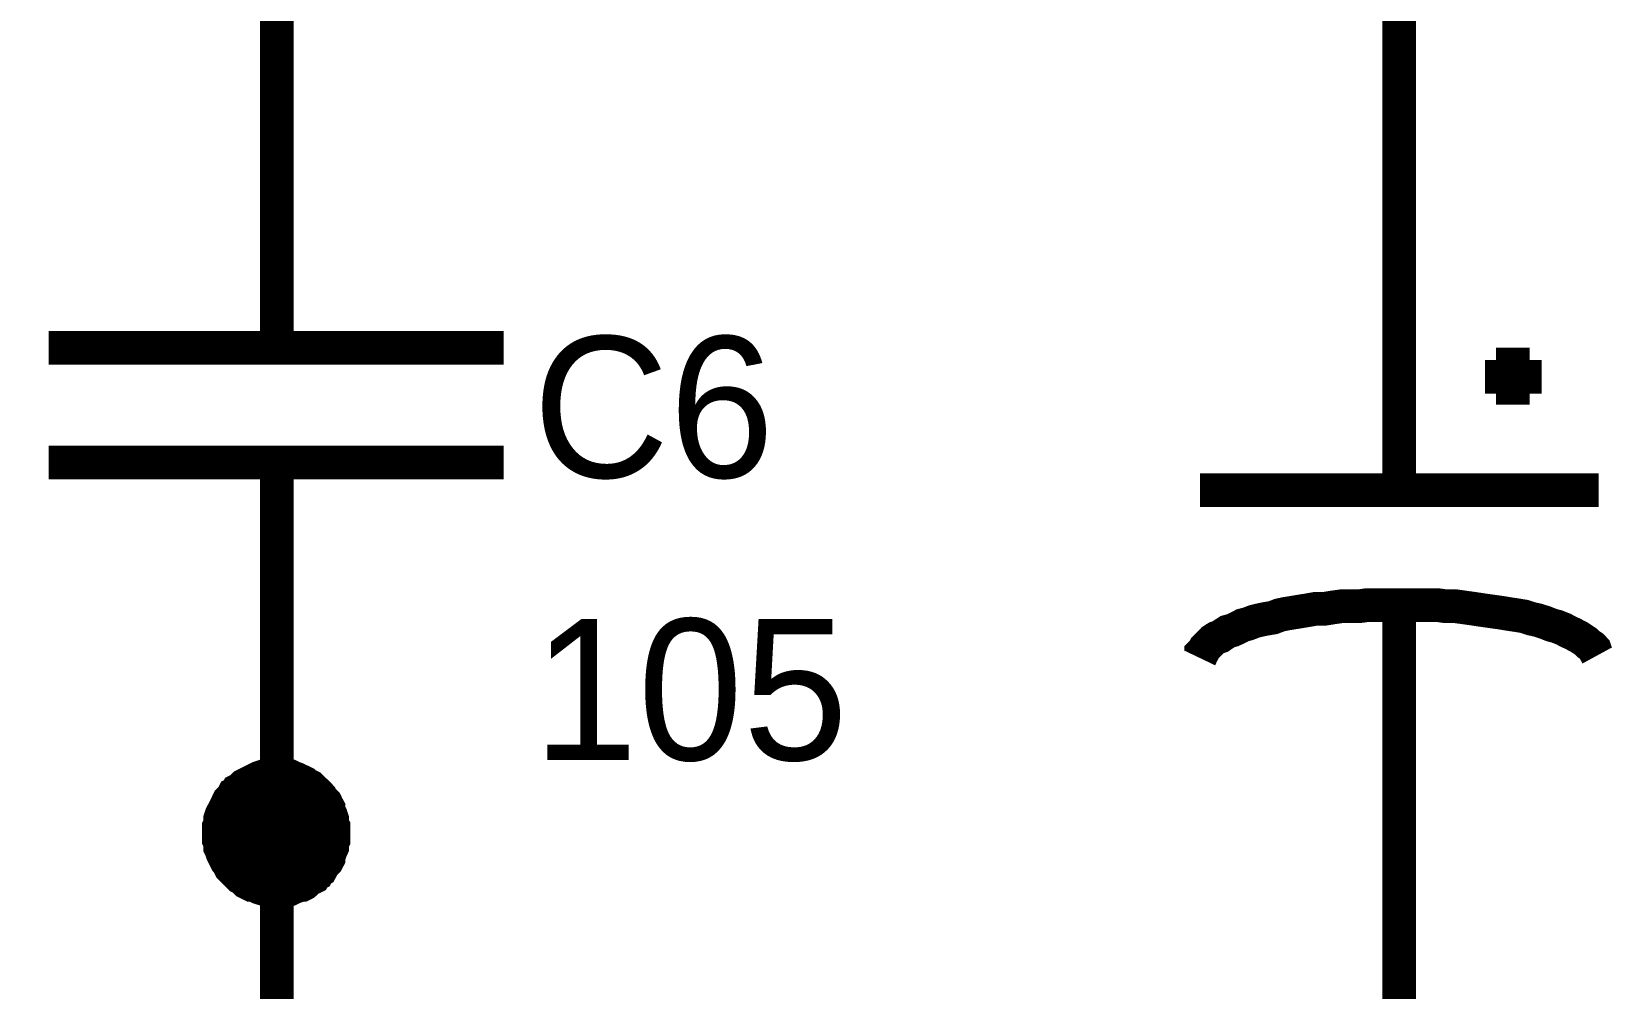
# Model space of a CAD drawing. Header units: millimetres. Extents: x 0 to 394, y 0 to 282.
# Drawn here: x 162.83 to 176.93, y 243.61 to 252.13 of the extents above; entities that cross this region are included whole.
import ezdxf

# ---------------------------------------------------------------- set-up
doc = ezdxf.new("R2010")
doc.units = ezdxf.units.MM
doc.layers.add('Sheet', color=255, linetype='Continuous')

msp = doc.modelspace()

# ---------------------------------------------------------------- linework, layer by layer
at = {"layer": 'Sheet'}
for points, const_width in [([(165.011, 259.995), (175.006, 259.995), (175.006, 250.078)], 0.3), ([(165.011, 250.078), (165.011, 252.616)], 0.3), ([(165.011, 250.078), (165.011, 249.314)], 0.3), ([(175.006, 248.045), (175.006, 250.078)], 0.3), ([(162.979, 249.314), (167.033, 249.314)], 0.3), ([(176.017, 249.314), (176.017, 248.809)], 0.3), ([(175.77, 249.056), (176.276, 249.056)], 0.3), ([(167.033, 248.292), (162.979, 248.292)], 0.3), ([(165.011, 247.54), (165.011, 248.292)], 0.3), ([(176.781, 248.045), (173.232, 248.045)], 0.3), ([(165.011, 247.54), (165.011, 244.99)], 0.3), ([(165.011, 247.371), (165.011, 244.99), (165.011, 219.99)], 0.3), ([(174.804, 247.023), (174.726, 247.023), (174.647, 247.012), (174.568, 247.012), (174.49, 247.012), (174.411, 247.001), (174.344, 246.99), (174.265, 246.99), (174.198, 246.978), (174.13, 246.967), (174.063, 246.956), (173.996, 246.945), (173.94, 246.933), (173.883, 246.911), (173.816, 246.9), (173.76, 246.888), (173.715, 246.877), (173.659, 246.855), (173.614, 246.844), (173.569, 246.821), (173.524, 246.799), (173.479, 246.787), (173.445, 246.765), (173.412, 246.742), (173.378, 246.731), (173.344, 246.709), (173.322, 246.686), (173.299, 246.664), (173.277, 246.641), (173.266, 246.619), (173.243, 246.596), (173.243, 246.574), (173.232, 246.551)], 0.3), ([(176.77, 246.574), (176.758, 246.596), (176.747, 246.63), (176.725, 246.653), (176.691, 246.675), (176.669, 246.697), (176.635, 246.72), (176.601, 246.742), (176.556, 246.765), (176.511, 246.787), (176.466, 246.81), (176.41, 246.832), (176.365, 246.844), (176.309, 246.866), (176.242, 246.888), (176.186, 246.9), (176.118, 246.922), (176.051, 246.933), (175.972, 246.945), (175.905, 246.956), (175.826, 246.967), (175.748, 246.978), (175.669, 246.99), (175.59, 247.001), (175.512, 247.012), (175.422, 247.012), (175.343, 247.023), (175.254, 247.023), (175.164, 247.023), (175.074, 247.023), (174.984, 247.023), (174.894, 247.023), (174.804, 247.023)], 0.3), ([(175.006, 247.023), (175.006, 244.99)], 0.3), ([(164.495, 244.99), (164.495, 245.013), (164.495, 245.047), (164.506, 245.069), (164.506, 245.091), (164.506, 245.114), (164.517, 245.148), (164.528, 245.17), (164.54, 245.193), (164.551, 245.215), (164.562, 245.237), (164.573, 245.26), (164.584, 245.282), (164.596, 245.294), (164.618, 245.316), (164.629, 245.339), (164.652, 245.35), (164.663, 245.372), (164.686, 245.383), (164.708, 245.406), (164.719, 245.417), (164.742, 245.428), (164.764, 245.44), (164.787, 245.451), (164.809, 245.462), (164.832, 245.473), (164.854, 245.485), (164.888, 245.496), (164.91, 245.496), (164.933, 245.496), (164.955, 245.507), (164.989, 245.507), (165.011, 245.507)], 0.3), ([(164.495, 244.99), (164.495, 245.013), (164.495, 245.047), (164.506, 245.069), (164.506, 245.091), (164.506, 245.114), (164.517, 245.148), (164.528, 245.17), (164.54, 245.193), (164.551, 245.215), (164.562, 245.237), (164.573, 245.26), (164.584, 245.282), (164.596, 245.294), (164.618, 245.316), (164.629, 245.339), (164.652, 245.35), (164.663, 245.372), (164.686, 245.383), (164.708, 245.406), (164.719, 245.417), (164.742, 245.428), (164.764, 245.44), (164.787, 245.451), (164.809, 245.462), (164.832, 245.473), (164.854, 245.485), (164.888, 245.496), (164.91, 245.496), (164.933, 245.496), (164.955, 245.507), (164.989, 245.507), (165.011, 245.507)], 0.3), ([(164.495, 244.99), (164.495, 245.013), (164.495, 245.047), (164.506, 245.069), (164.506, 245.091), (164.506, 245.114), (164.517, 245.148), (164.528, 245.17), (164.54, 245.193), (164.551, 245.215), (164.562, 245.237), (164.573, 245.26), (164.584, 245.282), (164.596, 245.294), (164.618, 245.316), (164.629, 245.339), (164.652, 245.35), (164.663, 245.372), (164.686, 245.383), (164.708, 245.406), (164.719, 245.417), (164.742, 245.428), (164.764, 245.44), (164.787, 245.451), (164.809, 245.462), (164.832, 245.473), (164.854, 245.485), (164.888, 245.496), (164.91, 245.496), (164.933, 245.496), (164.955, 245.507), (164.989, 245.507), (165.011, 245.507)], 0.3), ([(164.495, 244.99), (164.495, 245.013), (164.495, 245.047), (164.506, 245.069), (164.506, 245.091), (164.506, 245.114), (164.517, 245.148), (164.528, 245.17), (164.54, 245.193), (164.551, 245.215), (164.562, 245.237), (164.573, 245.26), (164.584, 245.282), (164.596, 245.294), (164.618, 245.316), (164.629, 245.339), (164.652, 245.35), (164.663, 245.372), (164.686, 245.383), (164.708, 245.406), (164.719, 245.417), (164.742, 245.428), (164.764, 245.44), (164.787, 245.451), (164.809, 245.462), (164.832, 245.473), (164.854, 245.485), (164.888, 245.496), (164.91, 245.496), (164.933, 245.496), (164.955, 245.507), (164.989, 245.507), (165.011, 245.507)], 0.3), ([(164.495, 244.99), (164.495, 245.013), (164.495, 245.047), (164.506, 245.069), (164.506, 245.091), (164.506, 245.114), (164.517, 245.148), (164.528, 245.17), (164.54, 245.193), (164.551, 245.215), (164.562, 245.237), (164.573, 245.26), (164.584, 245.282), (164.596, 245.294), (164.618, 245.316), (164.629, 245.339), (164.652, 245.35), (164.663, 245.372), (164.686, 245.383), (164.708, 245.406), (164.719, 245.417), (164.742, 245.428), (164.764, 245.44), (164.787, 245.451), (164.809, 245.462), (164.832, 245.473), (164.854, 245.485), (164.888, 245.496), (164.91, 245.496), (164.933, 245.496), (164.955, 245.507), (164.989, 245.507), (165.011, 245.507)], 0.3), ([(164.495, 244.99), (164.495, 245.013), (164.495, 245.047), (164.506, 245.069), (164.506, 245.091), (164.506, 245.114), (164.517, 245.148), (164.528, 245.17), (164.54, 245.193), (164.551, 245.215), (164.562, 245.237), (164.573, 245.26), (164.584, 245.282), (164.596, 245.294), (164.618, 245.316), (164.629, 245.339), (164.652, 245.35), (164.663, 245.372), (164.686, 245.383), (164.708, 245.406), (164.719, 245.417), (164.742, 245.428), (164.764, 245.44), (164.787, 245.451), (164.809, 245.462), (164.832, 245.473), (164.854, 245.485), (164.888, 245.496), (164.91, 245.496), (164.933, 245.496), (164.955, 245.507), (164.989, 245.507), (165.011, 245.507)], 0.0991), ([(164.495, 244.99), (164.495, 245.013), (164.495, 245.047), (164.506, 245.069), (164.506, 245.091), (164.506, 245.114), (164.517, 245.148), (164.528, 245.17), (164.54, 245.193), (164.551, 245.215), (164.562, 245.237), (164.573, 245.26), (164.584, 245.282), (164.596, 245.294), (164.618, 245.316), (164.629, 245.339), (164.652, 245.35), (164.663, 245.372), (164.686, 245.383), (164.708, 245.406), (164.719, 245.417), (164.742, 245.428), (164.764, 245.44), (164.787, 245.451), (164.809, 245.462), (164.832, 245.473), (164.854, 245.485), (164.888, 245.496), (164.91, 245.496), (164.933, 245.496), (164.955, 245.507), (164.989, 245.507), (165.011, 245.507)], 0.0991), ([(164.495, 244.99), (164.495, 245.013), (164.495, 245.047), (164.506, 245.069), (164.506, 245.091), (164.506, 245.114), (164.517, 245.148), (164.528, 245.17), (164.54, 245.193), (164.551, 245.215), (164.562, 245.237), (164.573, 245.26), (164.584, 245.282), (164.596, 245.294), (164.618, 245.316), (164.629, 245.339), (164.652, 245.35), (164.663, 245.372), (164.686, 245.383), (164.708, 245.406), (164.719, 245.417), (164.742, 245.428), (164.764, 245.44), (164.787, 245.451), (164.809, 245.462), (164.832, 245.473), (164.854, 245.485), (164.888, 245.496), (164.91, 245.496), (164.933, 245.496), (164.955, 245.507), (164.989, 245.507), (165.011, 245.507)], 0.0991), ([(164.495, 244.99), (164.495, 245.013), (164.495, 245.047), (164.506, 245.069), (164.506, 245.091), (164.506, 245.114), (164.517, 245.148), (164.528, 245.17), (164.54, 245.193), (164.551, 245.215), (164.562, 245.237), (164.573, 245.26), (164.584, 245.282), (164.596, 245.294), (164.618, 245.316), (164.629, 245.339), (164.652, 245.35), (164.663, 245.372), (164.686, 245.383), (164.708, 245.406), (164.719, 245.417), (164.742, 245.428), (164.764, 245.44), (164.787, 245.451), (164.809, 245.462), (164.832, 245.473), (164.854, 245.485), (164.888, 245.496), (164.91, 245.496), (164.933, 245.496), (164.955, 245.507), (164.989, 245.507), (165.011, 245.507)], 0.0991), ([(164.495, 244.99), (164.495, 245.013), (164.495, 245.047), (164.506, 245.069), (164.506, 245.091), (164.506, 245.114), (164.517, 245.148), (164.528, 245.17), (164.54, 245.193), (164.551, 245.215), (164.562, 245.237), (164.573, 245.26), (164.584, 245.282), (164.596, 245.294), (164.618, 245.316), (164.629, 245.339), (164.652, 245.35), (164.663, 245.372), (164.686, 245.383), (164.708, 245.406), (164.719, 245.417), (164.742, 245.428), (164.764, 245.44), (164.787, 245.451), (164.809, 245.462), (164.832, 245.473), (164.854, 245.485), (164.888, 245.496), (164.91, 245.496), (164.933, 245.496), (164.955, 245.507), (164.989, 245.507), (165.011, 245.507)], 0.0991), ([(165.011, 245.507), (165.011, 245.507)], 0.3), ([(165.011, 245.507), (165.034, 245.507), (165.067, 245.507), (165.09, 245.496), (165.112, 245.496), (165.135, 245.496), (165.157, 245.485), (165.191, 245.473), (165.213, 245.462), (165.236, 245.451), (165.258, 245.44), (165.27, 245.428), (165.292, 245.417), (165.314, 245.406), (165.337, 245.383), (165.348, 245.372), (165.371, 245.35), (165.382, 245.339), (165.404, 245.316), (165.416, 245.294), (165.427, 245.282), (165.449, 245.26), (165.46, 245.237), (165.472, 245.215), (165.472, 245.193), (165.483, 245.17), (165.494, 245.148), (165.505, 245.114), (165.505, 245.091), (165.505, 245.069), (165.517, 245.047), (165.517, 245.013), (165.517, 244.99)], 0.3), ([(165.011, 245.507), (165.011, 245.507)], 0.3), ([(165.011, 245.507), (165.034, 245.507), (165.067, 245.507), (165.09, 245.496), (165.112, 245.496), (165.135, 245.496), (165.157, 245.485), (165.191, 245.473), (165.213, 245.462), (165.236, 245.451), (165.258, 245.44), (165.27, 245.428), (165.292, 245.417), (165.314, 245.406), (165.337, 245.383), (165.348, 245.372), (165.371, 245.35), (165.382, 245.339), (165.404, 245.316), (165.416, 245.294), (165.427, 245.282), (165.449, 245.26), (165.46, 245.237), (165.472, 245.215), (165.472, 245.193), (165.483, 245.17), (165.494, 245.148), (165.505, 245.114), (165.505, 245.091), (165.505, 245.069), (165.517, 245.047), (165.517, 245.013), (165.517, 244.99)], 0.3), ([(165.011, 245.507), (165.011, 245.507)], 0.3), ([(165.011, 245.507), (165.034, 245.507), (165.067, 245.507), (165.09, 245.496), (165.112, 245.496), (165.135, 245.496), (165.157, 245.485), (165.191, 245.473), (165.213, 245.462), (165.236, 245.451), (165.258, 245.44), (165.27, 245.428), (165.292, 245.417), (165.314, 245.406), (165.337, 245.383), (165.348, 245.372), (165.371, 245.35), (165.382, 245.339), (165.404, 245.316), (165.416, 245.294), (165.427, 245.282), (165.449, 245.26), (165.46, 245.237), (165.472, 245.215), (165.472, 245.193), (165.483, 245.17), (165.494, 245.148), (165.505, 245.114), (165.505, 245.091), (165.505, 245.069), (165.517, 245.047), (165.517, 245.013), (165.517, 244.99)], 0.3), ([(165.011, 245.507), (165.011, 245.507)], 0.3), ([(165.011, 245.507), (165.034, 245.507), (165.067, 245.507), (165.09, 245.496), (165.112, 245.496), (165.135, 245.496), (165.157, 245.485), (165.191, 245.473), (165.213, 245.462), (165.236, 245.451), (165.258, 245.44), (165.27, 245.428), (165.292, 245.417), (165.314, 245.406), (165.337, 245.383), (165.348, 245.372), (165.371, 245.35), (165.382, 245.339), (165.404, 245.316), (165.416, 245.294), (165.427, 245.282), (165.449, 245.26), (165.46, 245.237), (165.472, 245.215), (165.472, 245.193), (165.483, 245.17), (165.494, 245.148), (165.505, 245.114), (165.505, 245.091), (165.505, 245.069), (165.517, 245.047), (165.517, 245.013), (165.517, 244.99)], 0.3), ([(165.011, 245.507), (165.011, 245.507)], 0.3), ([(165.011, 245.507), (165.034, 245.507), (165.067, 245.507), (165.09, 245.496), (165.112, 245.496), (165.135, 245.496), (165.157, 245.485), (165.191, 245.473), (165.213, 245.462), (165.236, 245.451), (165.258, 245.44), (165.27, 245.428), (165.292, 245.417), (165.314, 245.406), (165.337, 245.383), (165.348, 245.372), (165.371, 245.35), (165.382, 245.339), (165.404, 245.316), (165.416, 245.294), (165.427, 245.282), (165.449, 245.26), (165.46, 245.237), (165.472, 245.215), (165.472, 245.193), (165.483, 245.17), (165.494, 245.148), (165.505, 245.114), (165.505, 245.091), (165.505, 245.069), (165.517, 245.047), (165.517, 245.013), (165.517, 244.99)], 0.3), ([(165.011, 245.507), (165.011, 245.507)], 0.0991), ([(165.011, 245.507), (165.034, 245.507), (165.067, 245.507), (165.09, 245.496), (165.112, 245.496), (165.135, 245.496), (165.157, 245.485), (165.191, 245.473), (165.213, 245.462), (165.236, 245.451), (165.258, 245.44), (165.27, 245.428), (165.292, 245.417), (165.314, 245.406), (165.337, 245.383), (165.348, 245.372), (165.371, 245.35), (165.382, 245.339), (165.404, 245.316), (165.416, 245.294), (165.427, 245.282), (165.449, 245.26), (165.46, 245.237), (165.472, 245.215), (165.472, 245.193), (165.483, 245.17), (165.494, 245.148), (165.505, 245.114), (165.505, 245.091), (165.505, 245.069), (165.517, 245.047), (165.517, 245.013), (165.517, 244.99)], 0.0991), ([(165.011, 245.507), (165.011, 245.507)], 0.0991), ([(165.011, 245.507), (165.034, 245.507), (165.067, 245.507), (165.09, 245.496), (165.112, 245.496), (165.135, 245.496), (165.157, 245.485), (165.191, 245.473), (165.213, 245.462), (165.236, 245.451), (165.258, 245.44), (165.27, 245.428), (165.292, 245.417), (165.314, 245.406), (165.337, 245.383), (165.348, 245.372), (165.371, 245.35), (165.382, 245.339), (165.404, 245.316), (165.416, 245.294), (165.427, 245.282), (165.449, 245.26), (165.46, 245.237), (165.472, 245.215), (165.472, 245.193), (165.483, 245.17), (165.494, 245.148), (165.505, 245.114), (165.505, 245.091), (165.505, 245.069), (165.517, 245.047), (165.517, 245.013), (165.517, 244.99)], 0.0991), ([(165.011, 245.507), (165.011, 245.507)], 0.0991), ([(165.011, 245.507), (165.034, 245.507), (165.067, 245.507), (165.09, 245.496), (165.112, 245.496), (165.135, 245.496), (165.157, 245.485), (165.191, 245.473), (165.213, 245.462), (165.236, 245.451), (165.258, 245.44), (165.27, 245.428), (165.292, 245.417), (165.314, 245.406), (165.337, 245.383), (165.348, 245.372), (165.371, 245.35), (165.382, 245.339), (165.404, 245.316), (165.416, 245.294), (165.427, 245.282), (165.449, 245.26), (165.46, 245.237), (165.472, 245.215), (165.472, 245.193), (165.483, 245.17), (165.494, 245.148), (165.505, 245.114), (165.505, 245.091), (165.505, 245.069), (165.517, 245.047), (165.517, 245.013), (165.517, 244.99)], 0.0991), ([(165.011, 245.507), (165.011, 245.507)], 0.0991), ([(165.011, 245.507), (165.034, 245.507), (165.067, 245.507), (165.09, 245.496), (165.112, 245.496), (165.135, 245.496), (165.157, 245.485), (165.191, 245.473), (165.213, 245.462), (165.236, 245.451), (165.258, 245.44), (165.27, 245.428), (165.292, 245.417), (165.314, 245.406), (165.337, 245.383), (165.348, 245.372), (165.371, 245.35), (165.382, 245.339), (165.404, 245.316), (165.416, 245.294), (165.427, 245.282), (165.449, 245.26), (165.46, 245.237), (165.472, 245.215), (165.472, 245.193), (165.483, 245.17), (165.494, 245.148), (165.505, 245.114), (165.505, 245.091), (165.505, 245.069), (165.517, 245.047), (165.517, 245.013), (165.517, 244.99)], 0.0991), ([(165.011, 245.507), (165.011, 245.507)], 0.0991), ([(165.011, 245.507), (165.034, 245.507), (165.067, 245.507), (165.09, 245.496), (165.112, 245.496), (165.135, 245.496), (165.157, 245.485), (165.191, 245.473), (165.213, 245.462), (165.236, 245.451), (165.258, 245.44), (165.27, 245.428), (165.292, 245.417), (165.314, 245.406), (165.337, 245.383), (165.348, 245.372), (165.371, 245.35), (165.382, 245.339), (165.404, 245.316), (165.416, 245.294), (165.427, 245.282), (165.449, 245.26), (165.46, 245.237), (165.472, 245.215), (165.472, 245.193), (165.483, 245.17), (165.494, 245.148), (165.505, 245.114), (165.505, 245.091), (165.505, 245.069), (165.517, 245.047), (165.517, 245.013), (165.517, 244.99)], 0.0991), ([(165.011, 244.485), (164.989, 244.485), (164.955, 244.485), (164.933, 244.496), (164.91, 244.496), (164.888, 244.496), (164.854, 244.507), (164.832, 244.519), (164.809, 244.53), (164.787, 244.53), (164.764, 244.541), (164.742, 244.552), (164.719, 244.575), (164.708, 244.586), (164.686, 244.597), (164.663, 244.62), (164.652, 244.631), (164.629, 244.653), (164.618, 244.665), (164.596, 244.687), (164.584, 244.71), (164.573, 244.732), (164.562, 244.743), (164.551, 244.766), (164.54, 244.788), (164.528, 244.811), (164.517, 244.844), (164.506, 244.867), (164.506, 244.889), (164.506, 244.912), (164.495, 244.934), (164.495, 244.968), (164.495, 244.99)], 0.3), ([(164.495, 244.99), (164.495, 244.99)], 0.3), ([(165.011, 244.485), (164.989, 244.485), (164.955, 244.485), (164.933, 244.496), (164.91, 244.496), (164.888, 244.496), (164.854, 244.507), (164.832, 244.519), (164.809, 244.53), (164.787, 244.53), (164.764, 244.541), (164.742, 244.552), (164.719, 244.575), (164.708, 244.586), (164.686, 244.597), (164.663, 244.62), (164.652, 244.631), (164.629, 244.653), (164.618, 244.665), (164.596, 244.687), (164.584, 244.71), (164.573, 244.732), (164.562, 244.743), (164.551, 244.766), (164.54, 244.788), (164.528, 244.811), (164.517, 244.844), (164.506, 244.867), (164.506, 244.889), (164.506, 244.912), (164.495, 244.934), (164.495, 244.968), (164.495, 244.99)], 0.3), ([(164.495, 244.99), (164.495, 244.99)], 0.3), ([(165.011, 244.485), (164.989, 244.485), (164.955, 244.485), (164.933, 244.496), (164.91, 244.496), (164.888, 244.496), (164.854, 244.507), (164.832, 244.519), (164.809, 244.53), (164.787, 244.53), (164.764, 244.541), (164.742, 244.552), (164.719, 244.575), (164.708, 244.586), (164.686, 244.597), (164.663, 244.62), (164.652, 244.631), (164.629, 244.653), (164.618, 244.665), (164.596, 244.687), (164.584, 244.71), (164.573, 244.732), (164.562, 244.743), (164.551, 244.766), (164.54, 244.788), (164.528, 244.811), (164.517, 244.844), (164.506, 244.867), (164.506, 244.889), (164.506, 244.912), (164.495, 244.934), (164.495, 244.968), (164.495, 244.99)], 0.3), ([(164.495, 244.99), (164.495, 244.99)], 0.3), ([(165.011, 244.485), (164.989, 244.485), (164.955, 244.485), (164.933, 244.496), (164.91, 244.496), (164.888, 244.496), (164.854, 244.507), (164.832, 244.519), (164.809, 244.53), (164.787, 244.53), (164.764, 244.541), (164.742, 244.552), (164.719, 244.575), (164.708, 244.586), (164.686, 244.597), (164.663, 244.62), (164.652, 244.631), (164.629, 244.653), (164.618, 244.665), (164.596, 244.687), (164.584, 244.71), (164.573, 244.732), (164.562, 244.743), (164.551, 244.766), (164.54, 244.788), (164.528, 244.811), (164.517, 244.844), (164.506, 244.867), (164.506, 244.889), (164.506, 244.912), (164.495, 244.934), (164.495, 244.968), (164.495, 244.99)], 0.3), ([(164.495, 244.99), (164.495, 244.99)], 0.3), ([(165.011, 244.485), (164.989, 244.485), (164.955, 244.485), (164.933, 244.496), (164.91, 244.496), (164.888, 244.496), (164.854, 244.507), (164.832, 244.519), (164.809, 244.53), (164.787, 244.53), (164.764, 244.541), (164.742, 244.552), (164.719, 244.575), (164.708, 244.586), (164.686, 244.597), (164.663, 244.62), (164.652, 244.631), (164.629, 244.653), (164.618, 244.665), (164.596, 244.687), (164.584, 244.71), (164.573, 244.732), (164.562, 244.743), (164.551, 244.766), (164.54, 244.788), (164.528, 244.811), (164.517, 244.844), (164.506, 244.867), (164.506, 244.889), (164.506, 244.912), (164.495, 244.934), (164.495, 244.968), (164.495, 244.99)], 0.3), ([(164.495, 244.99), (164.495, 244.99)], 0.3), ([(165.517, 244.99), (165.517, 244.968), (165.517, 244.934), (165.505, 244.912), (165.505, 244.889), (165.505, 244.867), (165.494, 244.844), (165.483, 244.811), (165.472, 244.788), (165.472, 244.766), (165.46, 244.743), (165.449, 244.732), (165.427, 244.71), (165.416, 244.687), (165.404, 244.665), (165.382, 244.653), (165.371, 244.631), (165.348, 244.62), (165.337, 244.597), (165.314, 244.586), (165.292, 244.575), (165.27, 244.552), (165.258, 244.541), (165.236, 244.53), (165.213, 244.53), (165.191, 244.519), (165.157, 244.507), (165.135, 244.496), (165.112, 244.496), (165.09, 244.496), (165.067, 244.485), (165.034, 244.485), (165.011, 244.485)], 0.3), ([(165.517, 244.99), (165.517, 244.968), (165.517, 244.934), (165.505, 244.912), (165.505, 244.889), (165.505, 244.867), (165.494, 244.844), (165.483, 244.811), (165.472, 244.788), (165.472, 244.766), (165.46, 244.743), (165.449, 244.732), (165.427, 244.71), (165.416, 244.687), (165.404, 244.665), (165.382, 244.653), (165.371, 244.631), (165.348, 244.62), (165.337, 244.597), (165.314, 244.586), (165.292, 244.575), (165.27, 244.552), (165.258, 244.541), (165.236, 244.53), (165.213, 244.53), (165.191, 244.519), (165.157, 244.507), (165.135, 244.496), (165.112, 244.496), (165.09, 244.496), (165.067, 244.485), (165.034, 244.485), (165.011, 244.485)], 0.3), ([(165.517, 244.99), (165.517, 244.968), (165.517, 244.934), (165.505, 244.912), (165.505, 244.889), (165.505, 244.867), (165.494, 244.844), (165.483, 244.811), (165.472, 244.788), (165.472, 244.766), (165.46, 244.743), (165.449, 244.732), (165.427, 244.71), (165.416, 244.687), (165.404, 244.665), (165.382, 244.653), (165.371, 244.631), (165.348, 244.62), (165.337, 244.597), (165.314, 244.586), (165.292, 244.575), (165.27, 244.552), (165.258, 244.541), (165.236, 244.53), (165.213, 244.53), (165.191, 244.519), (165.157, 244.507), (165.135, 244.496), (165.112, 244.496), (165.09, 244.496), (165.067, 244.485), (165.034, 244.485), (165.011, 244.485)], 0.3), ([(165.517, 244.99), (165.517, 244.968), (165.517, 244.934), (165.505, 244.912), (165.505, 244.889), (165.505, 244.867), (165.494, 244.844), (165.483, 244.811), (165.472, 244.788), (165.472, 244.766), (165.46, 244.743), (165.449, 244.732), (165.427, 244.71), (165.416, 244.687), (165.404, 244.665), (165.382, 244.653), (165.371, 244.631), (165.348, 244.62), (165.337, 244.597), (165.314, 244.586), (165.292, 244.575), (165.27, 244.552), (165.258, 244.541), (165.236, 244.53), (165.213, 244.53), (165.191, 244.519), (165.157, 244.507), (165.135, 244.496), (165.112, 244.496), (165.09, 244.496), (165.067, 244.485), (165.034, 244.485), (165.011, 244.485)], 0.3), ([(165.517, 244.99), (165.517, 244.968), (165.517, 244.934), (165.505, 244.912), (165.505, 244.889), (165.505, 244.867), (165.494, 244.844), (165.483, 244.811), (165.472, 244.788), (165.472, 244.766), (165.46, 244.743), (165.449, 244.732), (165.427, 244.71), (165.416, 244.687), (165.404, 244.665), (165.382, 244.653), (165.371, 244.631), (165.348, 244.62), (165.337, 244.597), (165.314, 244.586), (165.292, 244.575), (165.27, 244.552), (165.258, 244.541), (165.236, 244.53), (165.213, 244.53), (165.191, 244.519), (165.157, 244.507), (165.135, 244.496), (165.112, 244.496), (165.09, 244.496), (165.067, 244.485), (165.034, 244.485), (165.011, 244.485)], 0.3), ([(165.517, 244.99), (165.517, 244.99), (165.517, 244.99), (165.517, 244.99), (165.517, 244.99), (165.517, 244.99), (165.517, 244.99), (165.517, 244.99), (165.517, 244.99), (165.517, 244.99), (165.517, 244.99), (165.517, 244.99), (165.517, 244.99), (165.517, 244.99), (165.517, 244.99), (165.517, 244.99), (165.517, 244.99), (165.517, 244.99), (165.517, 244.99), (165.517, 244.99), (165.517, 244.99), (165.517, 244.99), (165.517, 244.99), (165.517, 244.99), (165.517, 244.99), (165.517, 244.99), (165.517, 244.99), (165.517, 244.99), (165.517, 244.99), (165.517, 244.99), (165.517, 244.99), (165.517, 244.99), (165.517, 244.99)], 0.3), ([(165.517, 244.99), (165.517, 244.99)], 0.3), ([(165.517, 244.99), (165.517, 244.99), (165.517, 244.99), (165.517, 244.99), (165.517, 244.99), (165.517, 244.99), (165.517, 244.99), (165.517, 244.99), (165.517, 244.99), (165.517, 244.99), (165.517, 244.99), (165.517, 244.99), (165.517, 244.99), (165.517, 244.99), (165.517, 244.99), (165.517, 244.99), (165.517, 244.99), (165.517, 244.99), (165.517, 244.99), (165.517, 244.99), (165.517, 244.99), (165.517, 244.99), (165.517, 244.99), (165.517, 244.99), (165.517, 244.99), (165.517, 244.99), (165.517, 244.99), (165.517, 244.99), (165.517, 244.99), (165.517, 244.99), (165.517, 244.99), (165.517, 244.99), (165.517, 244.99)], 0.3), ([(165.517, 244.99), (165.517, 244.99)], 0.3), ([(165.517, 244.99), (165.517, 244.99), (165.517, 244.99), (165.517, 244.99), (165.517, 244.99), (165.517, 244.99), (165.517, 244.99), (165.517, 244.99), (165.517, 244.99), (165.517, 244.99), (165.517, 244.99), (165.517, 244.99), (165.517, 244.99), (165.517, 244.99), (165.517, 244.99), (165.517, 244.99), (165.517, 244.99), (165.517, 244.99), (165.517, 244.99), (165.517, 244.99), (165.517, 244.99), (165.517, 244.99), (165.517, 244.99), (165.517, 244.99), (165.517, 244.99), (165.517, 244.99), (165.517, 244.99), (165.517, 244.99), (165.517, 244.99), (165.517, 244.99), (165.517, 244.99), (165.517, 244.99), (165.517, 244.99)], 0.3), ([(165.517, 244.99), (165.517, 244.99)], 0.3), ([(165.517, 244.99), (165.517, 244.99), (165.517, 244.99), (165.517, 244.99), (165.517, 244.99), (165.517, 244.99), (165.517, 244.99), (165.517, 244.99), (165.517, 244.99), (165.517, 244.99), (165.517, 244.99), (165.517, 244.99), (165.517, 244.99), (165.517, 244.99), (165.517, 244.99), (165.517, 244.99), (165.517, 244.99), (165.517, 244.99), (165.517, 244.99), (165.517, 244.99), (165.517, 244.99), (165.517, 244.99), (165.517, 244.99), (165.517, 244.99), (165.517, 244.99), (165.517, 244.99), (165.517, 244.99), (165.517, 244.99), (165.517, 244.99), (165.517, 244.99), (165.517, 244.99), (165.517, 244.99), (165.517, 244.99)], 0.3), ([(165.517, 244.99), (165.517, 244.99)], 0.3), ([(165.517, 244.99), (165.517, 244.99), (165.517, 244.99), (165.517, 244.99), (165.517, 244.99), (165.517, 244.99), (165.517, 244.99), (165.517, 244.99), (165.517, 244.99), (165.517, 244.99), (165.517, 244.99), (165.517, 244.99), (165.517, 244.99), (165.517, 244.99), (165.517, 244.99), (165.517, 244.99), (165.517, 244.99), (165.517, 244.99), (165.517, 244.99), (165.517, 244.99), (165.517, 244.99), (165.517, 244.99), (165.517, 244.99), (165.517, 244.99), (165.517, 244.99), (165.517, 244.99), (165.517, 244.99), (165.517, 244.99), (165.517, 244.99), (165.517, 244.99), (165.517, 244.99), (165.517, 244.99), (165.517, 244.99)], 0.3), ([(165.517, 244.99), (165.517, 244.99)], 0.3), ([(175.006, 244.99), (175.006, 219.99)], 0.3), ([(165.011, 244.485), (164.989, 244.485), (164.955, 244.485), (164.933, 244.496), (164.91, 244.496), (164.888, 244.496), (164.854, 244.507), (164.832, 244.519), (164.809, 244.53), (164.787, 244.53), (164.764, 244.541), (164.742, 244.552), (164.719, 244.575), (164.708, 244.586), (164.686, 244.597), (164.663, 244.62), (164.652, 244.631), (164.629, 244.653), (164.618, 244.665), (164.596, 244.687), (164.584, 244.71), (164.573, 244.732), (164.562, 244.743), (164.551, 244.766), (164.54, 244.788), (164.528, 244.811), (164.517, 244.844), (164.506, 244.867), (164.506, 244.889), (164.506, 244.912), (164.495, 244.934), (164.495, 244.968), (164.495, 244.99)], 0.0991), ([(164.495, 244.99), (164.495, 244.99)], 0.0991), ([(165.011, 244.485), (164.989, 244.485), (164.955, 244.485), (164.933, 244.496), (164.91, 244.496), (164.888, 244.496), (164.854, 244.507), (164.832, 244.519), (164.809, 244.53), (164.787, 244.53), (164.764, 244.541), (164.742, 244.552), (164.719, 244.575), (164.708, 244.586), (164.686, 244.597), (164.663, 244.62), (164.652, 244.631), (164.629, 244.653), (164.618, 244.665), (164.596, 244.687), (164.584, 244.71), (164.573, 244.732), (164.562, 244.743), (164.551, 244.766), (164.54, 244.788), (164.528, 244.811), (164.517, 244.844), (164.506, 244.867), (164.506, 244.889), (164.506, 244.912), (164.495, 244.934), (164.495, 244.968), (164.495, 244.99)], 0.0991), ([(164.495, 244.99), (164.495, 244.99)], 0.0991), ([(165.011, 244.485), (164.989, 244.485), (164.955, 244.485), (164.933, 244.496), (164.91, 244.496), (164.888, 244.496), (164.854, 244.507), (164.832, 244.519), (164.809, 244.53), (164.787, 244.53), (164.764, 244.541), (164.742, 244.552), (164.719, 244.575), (164.708, 244.586), (164.686, 244.597), (164.663, 244.62), (164.652, 244.631), (164.629, 244.653), (164.618, 244.665), (164.596, 244.687), (164.584, 244.71), (164.573, 244.732), (164.562, 244.743), (164.551, 244.766), (164.54, 244.788), (164.528, 244.811), (164.517, 244.844), (164.506, 244.867), (164.506, 244.889), (164.506, 244.912), (164.495, 244.934), (164.495, 244.968), (164.495, 244.99)], 0.0991), ([(164.495, 244.99), (164.495, 244.99)], 0.0991), ([(165.011, 244.485), (164.989, 244.485), (164.955, 244.485), (164.933, 244.496), (164.91, 244.496), (164.888, 244.496), (164.854, 244.507), (164.832, 244.519), (164.809, 244.53), (164.787, 244.53), (164.764, 244.541), (164.742, 244.552), (164.719, 244.575), (164.708, 244.586), (164.686, 244.597), (164.663, 244.62), (164.652, 244.631), (164.629, 244.653), (164.618, 244.665), (164.596, 244.687), (164.584, 244.71), (164.573, 244.732), (164.562, 244.743), (164.551, 244.766), (164.54, 244.788), (164.528, 244.811), (164.517, 244.844), (164.506, 244.867), (164.506, 244.889), (164.506, 244.912), (164.495, 244.934), (164.495, 244.968), (164.495, 244.99)], 0.0991), ([(164.495, 244.99), (164.495, 244.99)], 0.0991), ([(165.011, 244.485), (164.989, 244.485), (164.955, 244.485), (164.933, 244.496), (164.91, 244.496), (164.888, 244.496), (164.854, 244.507), (164.832, 244.519), (164.809, 244.53), (164.787, 244.53), (164.764, 244.541), (164.742, 244.552), (164.719, 244.575), (164.708, 244.586), (164.686, 244.597), (164.663, 244.62), (164.652, 244.631), (164.629, 244.653), (164.618, 244.665), (164.596, 244.687), (164.584, 244.71), (164.573, 244.732), (164.562, 244.743), (164.551, 244.766), (164.54, 244.788), (164.528, 244.811), (164.517, 244.844), (164.506, 244.867), (164.506, 244.889), (164.506, 244.912), (164.495, 244.934), (164.495, 244.968), (164.495, 244.99)], 0.0991), ([(164.495, 244.99), (164.495, 244.99)], 0.0991), ([(165.517, 244.99), (165.517, 244.968), (165.517, 244.934), (165.505, 244.912), (165.505, 244.889), (165.505, 244.867), (165.494, 244.844), (165.483, 244.811), (165.472, 244.788), (165.472, 244.766), (165.46, 244.743), (165.449, 244.732), (165.427, 244.71), (165.416, 244.687), (165.404, 244.665), (165.382, 244.653), (165.371, 244.631), (165.348, 244.62), (165.337, 244.597), (165.314, 244.586), (165.292, 244.575), (165.27, 244.552), (165.258, 244.541), (165.236, 244.53), (165.213, 244.53), (165.191, 244.519), (165.157, 244.507), (165.135, 244.496), (165.112, 244.496), (165.09, 244.496), (165.067, 244.485), (165.034, 244.485), (165.011, 244.485)], 0.0991), ([(165.517, 244.99), (165.517, 244.968), (165.517, 244.934), (165.505, 244.912), (165.505, 244.889), (165.505, 244.867), (165.494, 244.844), (165.483, 244.811), (165.472, 244.788), (165.472, 244.766), (165.46, 244.743), (165.449, 244.732), (165.427, 244.71), (165.416, 244.687), (165.404, 244.665), (165.382, 244.653), (165.371, 244.631), (165.348, 244.62), (165.337, 244.597), (165.314, 244.586), (165.292, 244.575), (165.27, 244.552), (165.258, 244.541), (165.236, 244.53), (165.213, 244.53), (165.191, 244.519), (165.157, 244.507), (165.135, 244.496), (165.112, 244.496), (165.09, 244.496), (165.067, 244.485), (165.034, 244.485), (165.011, 244.485)], 0.0991), ([(165.517, 244.99), (165.517, 244.968), (165.517, 244.934), (165.505, 244.912), (165.505, 244.889), (165.505, 244.867), (165.494, 244.844), (165.483, 244.811), (165.472, 244.788), (165.472, 244.766), (165.46, 244.743), (165.449, 244.732), (165.427, 244.71), (165.416, 244.687), (165.404, 244.665), (165.382, 244.653), (165.371, 244.631), (165.348, 244.62), (165.337, 244.597), (165.314, 244.586), (165.292, 244.575), (165.27, 244.552), (165.258, 244.541), (165.236, 244.53), (165.213, 244.53), (165.191, 244.519), (165.157, 244.507), (165.135, 244.496), (165.112, 244.496), (165.09, 244.496), (165.067, 244.485), (165.034, 244.485), (165.011, 244.485)], 0.0991), ([(165.517, 244.99), (165.517, 244.968), (165.517, 244.934), (165.505, 244.912), (165.505, 244.889), (165.505, 244.867), (165.494, 244.844), (165.483, 244.811), (165.472, 244.788), (165.472, 244.766), (165.46, 244.743), (165.449, 244.732), (165.427, 244.71), (165.416, 244.687), (165.404, 244.665), (165.382, 244.653), (165.371, 244.631), (165.348, 244.62), (165.337, 244.597), (165.314, 244.586), (165.292, 244.575), (165.27, 244.552), (165.258, 244.541), (165.236, 244.53), (165.213, 244.53), (165.191, 244.519), (165.157, 244.507), (165.135, 244.496), (165.112, 244.496), (165.09, 244.496), (165.067, 244.485), (165.034, 244.485), (165.011, 244.485)], 0.0991), ([(165.517, 244.99), (165.517, 244.968), (165.517, 244.934), (165.505, 244.912), (165.505, 244.889), (165.505, 244.867), (165.494, 244.844), (165.483, 244.811), (165.472, 244.788), (165.472, 244.766), (165.46, 244.743), (165.449, 244.732), (165.427, 244.71), (165.416, 244.687), (165.404, 244.665), (165.382, 244.653), (165.371, 244.631), (165.348, 244.62), (165.337, 244.597), (165.314, 244.586), (165.292, 244.575), (165.27, 244.552), (165.258, 244.541), (165.236, 244.53), (165.213, 244.53), (165.191, 244.519), (165.157, 244.507), (165.135, 244.496), (165.112, 244.496), (165.09, 244.496), (165.067, 244.485), (165.034, 244.485), (165.011, 244.485)], 0.0991), ([(165.517, 244.99), (165.517, 244.99), (165.517, 244.99), (165.517, 244.99), (165.517, 244.99), (165.517, 244.99), (165.517, 244.99), (165.517, 244.99), (165.517, 244.99), (165.517, 244.99), (165.517, 244.99), (165.517, 244.99), (165.517, 244.99), (165.517, 244.99), (165.517, 244.99), (165.517, 244.99), (165.517, 244.99), (165.517, 244.99), (165.517, 244.99), (165.517, 244.99), (165.517, 244.99), (165.517, 244.99), (165.517, 244.99), (165.517, 244.99), (165.517, 244.99), (165.517, 244.99), (165.517, 244.99), (165.517, 244.99), (165.517, 244.99), (165.517, 244.99), (165.517, 244.99), (165.517, 244.99), (165.517, 244.99)], 0.0991), ([(165.517, 244.99), (165.517, 244.99)], 0.0991), ([(165.517, 244.99), (165.517, 244.99), (165.517, 244.99), (165.517, 244.99), (165.517, 244.99), (165.517, 244.99), (165.517, 244.99), (165.517, 244.99), (165.517, 244.99), (165.517, 244.99), (165.517, 244.99), (165.517, 244.99), (165.517, 244.99), (165.517, 244.99), (165.517, 244.99), (165.517, 244.99), (165.517, 244.99), (165.517, 244.99), (165.517, 244.99), (165.517, 244.99), (165.517, 244.99), (165.517, 244.99), (165.517, 244.99), (165.517, 244.99), (165.517, 244.99), (165.517, 244.99), (165.517, 244.99), (165.517, 244.99), (165.517, 244.99), (165.517, 244.99), (165.517, 244.99), (165.517, 244.99), (165.517, 244.99)], 0.0991), ([(165.517, 244.99), (165.517, 244.99)], 0.0991), ([(165.517, 244.99), (165.517, 244.99), (165.517, 244.99), (165.517, 244.99), (165.517, 244.99), (165.517, 244.99), (165.517, 244.99), (165.517, 244.99), (165.517, 244.99), (165.517, 244.99), (165.517, 244.99), (165.517, 244.99), (165.517, 244.99), (165.517, 244.99), (165.517, 244.99), (165.517, 244.99), (165.517, 244.99), (165.517, 244.99), (165.517, 244.99), (165.517, 244.99), (165.517, 244.99), (165.517, 244.99), (165.517, 244.99), (165.517, 244.99), (165.517, 244.99), (165.517, 244.99), (165.517, 244.99), (165.517, 244.99), (165.517, 244.99), (165.517, 244.99), (165.517, 244.99), (165.517, 244.99), (165.517, 244.99)], 0.0991), ([(165.517, 244.99), (165.517, 244.99)], 0.0991), ([(165.517, 244.99), (165.517, 244.99), (165.517, 244.99), (165.517, 244.99), (165.517, 244.99), (165.517, 244.99), (165.517, 244.99), (165.517, 244.99), (165.517, 244.99), (165.517, 244.99), (165.517, 244.99), (165.517, 244.99), (165.517, 244.99), (165.517, 244.99), (165.517, 244.99), (165.517, 244.99), (165.517, 244.99), (165.517, 244.99), (165.517, 244.99), (165.517, 244.99), (165.517, 244.99), (165.517, 244.99), (165.517, 244.99), (165.517, 244.99), (165.517, 244.99), (165.517, 244.99), (165.517, 244.99), (165.517, 244.99), (165.517, 244.99), (165.517, 244.99), (165.517, 244.99), (165.517, 244.99), (165.517, 244.99)], 0.0991), ([(165.517, 244.99), (165.517, 244.99)], 0.0991), ([(165.517, 244.99), (165.517, 244.99), (165.517, 244.99), (165.517, 244.99), (165.517, 244.99), (165.517, 244.99), (165.517, 244.99), (165.517, 244.99), (165.517, 244.99), (165.517, 244.99), (165.517, 244.99), (165.517, 244.99), (165.517, 244.99), (165.517, 244.99), (165.517, 244.99), (165.517, 244.99), (165.517, 244.99), (165.517, 244.99), (165.517, 244.99), (165.517, 244.99), (165.517, 244.99), (165.517, 244.99), (165.517, 244.99), (165.517, 244.99), (165.517, 244.99), (165.517, 244.99), (165.517, 244.99), (165.517, 244.99), (165.517, 244.99), (165.517, 244.99), (165.517, 244.99), (165.517, 244.99), (165.517, 244.99)], 0.0991), ([(165.517, 244.99), (165.517, 244.99)], 0.0991)]:
    msp.add_lwpolyline(points, dxfattribs=dict(at, const_width=const_width))
at = {"layer": 'Sheet', "const_width": 0.508}
msp.add_lwpolyline([(164.746, 245, 1), (165.254, 245, 1)], format="xyb", close=True, dxfattribs=at)

# ---------------------------------------------------------------- texts
at = {"layer": 'Sheet'}
for s, p in [('C6', (167.291, 248.158)), ('105', (167.291, 245.642))]:
    msp.add_text(s, height=1.2579, dxfattribs=at).set_placement(p)

doc.saveas('drawing.dxf')
